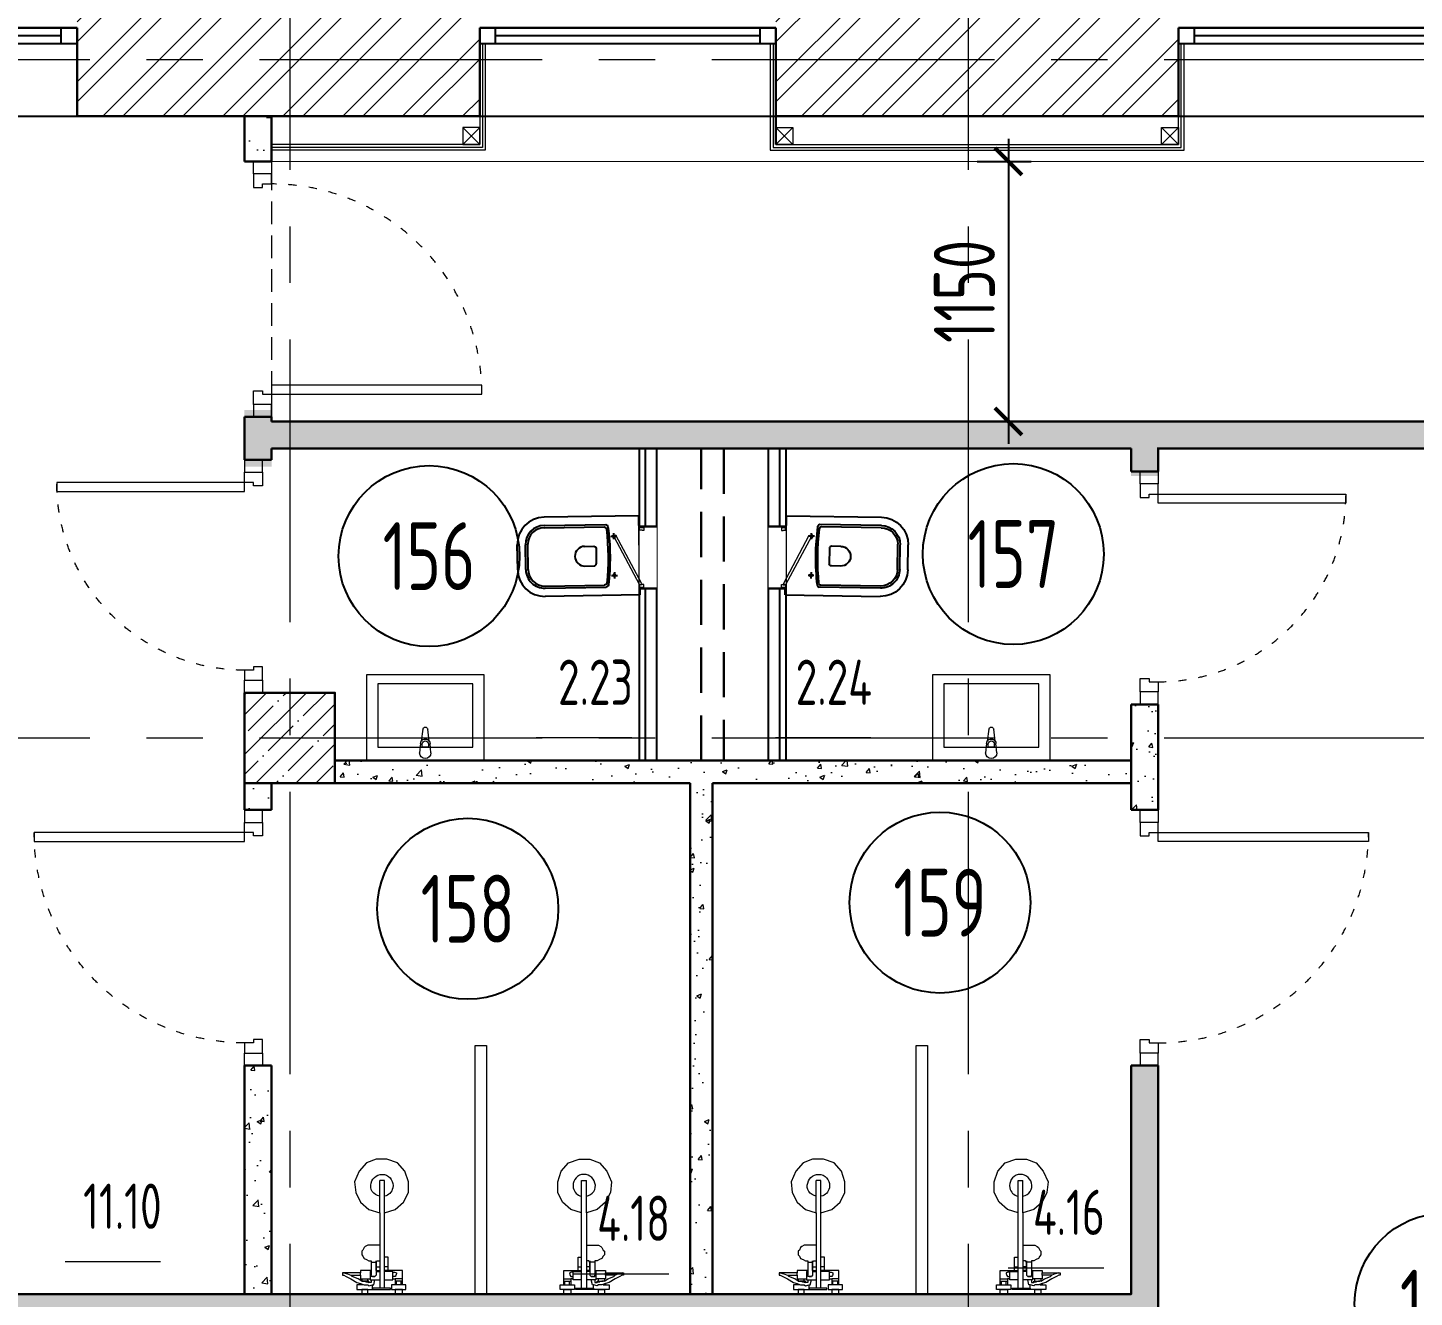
# Model space of a CAD drawing. Header units: millimetres. Extents: x -265044 to 366616, y 0 to 292181.
# Drawn here: x -195392 to -189261, y 122127 to 127742 of the extents above; entities that cross this region are included whole.
import ezdxf
from ezdxf import colors
from ezdxf.entities.mleader import LeaderData, LeaderLine
from ezdxf.enums import TextEntityAlignment as Align
from ezdxf.math import Vec2, Vec3

# ---------------------------------------------------------------- set-up
doc = ezdxf.new("R2010")
doc.units = ezdxf.units.MM
doc.header["$MEASUREMENT"] = 0
doc.set_wipeout_variables(frame=1)
doc.header["$PDMODE"] = 3
doc.header["$PDSIZE"] = -4
for name, pattern in [('ACAD_ISO03W100', [30, 12, -18]), ('ADSK_Штриховая_ш2 п1', [3, 2, -1]), ('CENTER', [2, 1.25, -0.25, 0.25, -0.25])]:
    doc.linetypes.add(name, pattern=pattern)
doc.layers.get('0').update_dxf_attribs({"color": 250, "lineweight": 9})
doc.layers.get('Defpoints').update_dxf_attribs({"color": 6})
for name, color, linetype, lineweight in [('_0', 250, 'Continuous', 9), ('АР_Двери', 5, 'Continuous', 18), ('АР_Колонны', 5, 'Continuous', 30), ('АР_Колонны Штрих', 250, 'Continuous', 5), ('АР_Маркер экспликации', 239, 'Continuous', 13), ('АР_Номер помещения', 1, 'Continuous', 25), ('АР_Оси', 193, 'Continuous', 9), ('АР_Отметки', 250, 'Continuous', 15), ('АР_Перегородки газоблок', 165, 'Continuous', 30), ('АР_Перегородки газоблок_Штрих', 165, 'Continuous', 5), ('АР_Перегородки сантехнические', 216, 'Continuous', 9), ('АР_Подоконники', 163, 'Continuous', 9), ('АР_Помещения_площадь', 19, 'Continuous', 9), ('АР_Сущ Несущая стена', 202, 'Continuous', 30), ('АР_тонкая линия', 250, 'Continuous', 0), ('АР_Штриховка кирпич', 250, 'Continuous', 9)]:
    doc.layers.add(name, color=color, linetype=linetype, lineweight=lineweight)
doc.layers.add('АР_новое окно', color=160, linetype='Continuous')
doc.layers.add('ТХ_сантехника', color=253, linetype='Continuous')
doc.styles.add('ISOCPEUR', font='isocpeur.ttf', dxfattribs={"width": 0.7})
doc.styles.get("Standard").update_dxf_attribs({"font": 'isocpeur.ttf'})
doc.dimstyles.new('R_100', dxfattribs={"dimtxt": 270, "dimasz": 120, "dimexe": 100, "dimexo": 0, "dimgap": 60, "dimtad": 1, "dimdec": 0, "dimrnd": 5, "dimzin": 0, "dimdsep": 46, "dimtxsty": 'ISOCPEUR', "dimblk": 'ARCHTICK', "dimcen": 0, "dimdle": 100, "dimclrd": 256, "dimclre": 256, "dimclrt": 256, "dimadec": 0, "dimazin": 0, "dimtfac": 2, "dimtdec": 0, "dimtofl": 0, "dimtmove": 1, "dimatfit": 3, "dimfxl": 1, "dimtvp": 3, "dimtolj": 1, "dimtzin": 0, "dimarcsym": 0})
pattern_1 = [(50, (0, 0), (215.17805, -18.82564), [22.5, -247.5]), (355, (0, 0), (-41.6254, 225.65764), [18, -198]), (100.45144, (17.93, -1.57), (173.55265, 206.832), [19.12206, -210.34263]), (46.1842, (0, 60), (320.1724, -49.65578), [33.75, -371.25]), (96.63564, (26.68, 55.86), (280.3986, 292.2356), [28.6831, -315.51413]), (351.18416, (0, 60), (280.3986, 292.2356), [27, -297]), (21, (30, 45), (179.07212, -120.78567), [22.5, -247.5]), (326, (30, 45), (72.9946, 217.54501), [18, -198]), (71.45144, (44.92, 34.93), (252.06671, 96.75935), [19.12206, -210.34263]), (37.5, (0, 0), (3.647957, 99.868156), [0, -195.6, 0, -201, 0, -198.75]), (7.5, (0, 0), (78.92086, 118.323514), [0, -114.6, 0, -191.1, 0, -75.75]), (327.5, (-66.9, 0), (160.14673, -6.766462), [0, -75, 0, -234, 0, -310.5]), (317.5, (-96.9, 0), (174.95585, 30.031495), [0, -97.5, 0, -155.4, 0, -220.5])]

# ---------------------------------------------------------------- blocks, each defined once
blk = doc.blocks.new('*U1050')
at = {"color": 8}
for points in [[(-55, -80), (-55, 0), (-115, 0), (-115, -40), (-100, -40), (-100, -80), (-55, -80)], [(0, 0), (0, -80), (-55, -80), (-55, 0), (0, 0)], [(-1130, 0), (-1130, -80), (-1075, -80), (-1075, 0), (-1130, 0)], [(-1075, -80), (-1075, 0), (-1015, 0), (-1015, -40), (-1030, -40), (-1030, -80), (-1075, -80)]]:
    blk.add_lwpolyline(points, dxfattribs=at)
blk.add_lwpolyline([(-100, -80), (-100, -1010), (-140, -1010), (-140, -80)], close=True, dxfattribs=at)
at = {"color": 8, "linetype": 'ACAD_ISO03W100', "ltscale": 3}
blk.add_arc((-100, -80), 930, 180, 270, dxfattribs=at)
blk = doc.blocks.new('*U1056')
at = {"color": 8}
for points in [[(-55, -80), (-55, 0), (-115, 0), (-115, -40), (-100, -40), (-100, -80), (-55, -80)], [(0, 0), (0, -80), (-55, -80), (-55, 0), (0, 0)], [(-1030, 0), (-1030, -80), (-975, -80), (-975, 0), (-1030, 0)], [(-975, -80), (-975, 0), (-915, 0), (-915, -40), (-930, -40), (-930, -80), (-975, -80)]]:
    blk.add_lwpolyline(points, dxfattribs=at)
blk.add_lwpolyline([(-100, -80), (-100, -910), (-140, -910), (-140, -80)], close=True, dxfattribs=at)
at = {"color": 8, "linetype": 'ACAD_ISO03W100', "ltscale": 3}
blk.add_arc((-100, -80), 830, 180, 270, dxfattribs=at)
blk = doc.blocks.new('*U1052')
at = {"color": 8}
for points in [[(0, 0), (0, -80), (55, -80), (55, 0), (0, 0)], [(55, -80), (55, 0), (115, 0), (115, -40), (100, -40), (100, -80), (55, -80)], [(1075, -80), (1075, 0), (1015, 0), (1015, -40), (1030, -40), (1030, -80), (1075, -80)], [(1130, 0), (1130, -80), (1075, -80), (1075, 0), (1130, 0)]]:
    blk.add_lwpolyline(points, dxfattribs=at)
blk.add_lwpolyline([(100, -80), (100, -1010), (140, -1010), (140, -80)], close=True, dxfattribs=at)
at = {"color": 8, "linetype": 'ACAD_ISO03W100', "ltscale": 3}
blk.add_arc((100, -80), 930, 270, 0, dxfattribs=at)
blk = doc.blocks.new('*U159')
at = {"layer": 'АР_новое окно', "color": 8, "lineweight": 20}
for p, q in [((0, 1310), (-70, 1310)), ((0, 0), (-70, 0))]:
    blk.add_line(p, q, dxfattribs=at)
at = {"layer": 'АР_новое окно', "color": 8}
for p, q in [((-70, 1310), (-70, 0)), ((-70, 0), (-70, 1310)), ((0, 1310), (0, 0)), ((0, 1240), (-70, 1240)), ((-35, 1240), (-35, 70)), ((0, 70), (-70, 70))]:
    blk.add_line(p, q, dxfattribs=at)
blk = doc.blocks.new('*U44')
at = {"layer": 'АР_Номер помещения', "color": 8}
blk.add_circle((-456.4, -1236.9), 400, dxfattribs=at)
at = {"layer": 'АР_Помещения_площадь', "color": 8}
blk.add_line((636.2, -4593.6), (213.9, -4593.6), dxfattribs=at)
at = {"color": 8, "style": 'ISOCPEUR', "width": 0.7, "flags": 1}
blk.add_attdef('КАТЕГОРИЯ', (-499.2, -2092.2), '', height=250, dxfattribs=at)
at = {"layer": 'АР_Номер помещения', "color": 8, "style": 'ISOCPEUR', "width": 0.7}
blk.add_attdef('НОМЕР_ПОМЕЩЕНИЯ', text='', height=300, dxfattribs=at).set_placement((-456.4, -1236.9), align=Align.MIDDLE_CENTER)
at = {"layer": 'АР_Помещения_площадь', "color": 8, "lineweight": 30, "width": 0.7, "flags": 104}
blk.add_attdef('ИМЯ_ПОМЕЩЕНИЯ', text='', height=100, dxfattribs=at).set_placement((157.6, 1217.1), align=Align.MIDDLE_CENTER)
at = {"layer": 'АР_Помещения_площадь', "color": 8, "style": 'ISOCPEUR', "width": 0.7}
blk.add_attdef('ПЛОЩАДЬ_ПОМЕЩЕНИЯ', text='', height=200, dxfattribs=at).set_placement((641.1, -4347.1), align=Align.MIDDLE_RIGHT)
blk = doc.blocks.new('*U45')
at = {"layer": 'АР_Номер помещения', "color": 8}
blk.add_circle((-201.3, 457.8), 400, dxfattribs=at)
at = {"layer": 'АР_Помещения_площадь', "color": 8}
blk.add_line((483.2, -2555.5), (60.9, -2555.5), dxfattribs=at)
at = {"color": 8, "style": 'ISOCPEUR', "width": 0.7, "flags": 1}
blk.add_attdef('КАТЕГОРИЯ', (-499.2, -2092.2), '', height=250, dxfattribs=at)
at = {"layer": 'АР_Номер помещения', "color": 8, "style": 'ISOCPEUR', "width": 0.7}
blk.add_attdef('НОМЕР_ПОМЕЩЕНИЯ', text='', height=300, dxfattribs=at).set_placement((-201.3, 457.8), align=Align.MIDDLE_CENTER)
at = {"layer": 'АР_Помещения_площадь', "color": 8, "lineweight": 30, "width": 0.7, "flags": 104}
blk.add_attdef('ИМЯ_ПОМЕЩЕНИЯ', text='', height=100, dxfattribs=at).set_placement((157.6, 1217.1), align=Align.MIDDLE_CENTER)
at = {"layer": 'АР_Помещения_площадь', "color": 8, "style": 'ISOCPEUR', "width": 0.7}
blk.add_attdef('ПЛОЩАДЬ_ПОМЕЩЕНИЯ', text='', height=200, dxfattribs=at).set_placement((488.1, -2309), align=Align.MIDDLE_RIGHT)
blk = doc.blocks.new('*U48')
at = {"layer": 'АР_Номер помещения', "color": 8}
blk.add_circle((-365, -1371.3), 400, dxfattribs=at)
at = {"layer": 'АР_Помещения_площадь', "color": 8}
blk.add_line((358.9, -2987.4), (-63.4, -2987.4), dxfattribs=at)
at = {"color": 8, "style": 'ISOCPEUR', "width": 0.7, "flags": 1}
blk.add_attdef('КАТЕГОРИЯ', (-499.2, -2092.2), '', height=250, dxfattribs=at)
at = {"layer": 'АР_Номер помещения', "color": 8, "style": 'ISOCPEUR', "width": 0.7}
blk.add_attdef('НОМЕР_ПОМЕЩЕНИЯ', text='', height=300, dxfattribs=at).set_placement((-365, -1371.3), align=Align.MIDDLE_CENTER)
at = {"layer": 'АР_Помещения_площадь', "color": 8, "lineweight": 30, "width": 0.7, "flags": 104}
blk.add_attdef('ИМЯ_ПОМЕЩЕНИЯ', text='', height=100, dxfattribs=at).set_placement((157.6, 1217.1), align=Align.MIDDLE_CENTER)
at = {"layer": 'АР_Помещения_площадь', "color": 8, "style": 'ISOCPEUR', "width": 0.7}
blk.add_attdef('ПЛОЩАДЬ_ПОМЕЩЕНИЯ', text='', height=200, dxfattribs=at).set_placement((363.8, -2740.9), align=Align.MIDDLE_RIGHT)
blk = doc.blocks.new('*U103')
at = {"layer": 'АР_Номер помещения', "color": 8}
blk.add_circle((-513.5, -1398.4), 400, dxfattribs=at)
at = {"layer": 'АР_Помещения_площадь', "color": 8}
blk.add_line((375.9, -3013.9), (-46.5, -3013.9), dxfattribs=at)
at = {"color": 8, "style": 'ISOCPEUR', "width": 0.7, "flags": 1}
blk.add_attdef('КАТЕГОРИЯ', (-499.2, -2092.2), '', height=250, dxfattribs=at)
at = {"layer": 'АР_Номер помещения', "color": 8, "style": 'ISOCPEUR', "width": 0.7}
blk.add_attdef('НОМЕР_ПОМЕЩЕНИЯ', text='', height=300, dxfattribs=at).set_placement((-513.5, -1398.4), align=Align.MIDDLE_CENTER)
at = {"layer": 'АР_Помещения_площадь', "color": 8, "lineweight": 30, "width": 0.7, "flags": 104}
blk.add_attdef('ИМЯ_ПОМЕЩЕНИЯ', text='', height=100, dxfattribs=at).set_placement((157.6, 1217.1), align=Align.MIDDLE_CENTER)
at = {"layer": 'АР_Помещения_площадь', "color": 8, "style": 'ISOCPEUR', "width": 0.7}
blk.add_attdef('ПЛОЩАДЬ_ПОМЕЩЕНИЯ', text='', height=200, dxfattribs=at).set_placement((380.8, -2767.4), align=Align.MIDDLE_RIGHT)
blk = doc.blocks.new('*U49')
at = {"layer": 'АР_Номер помещения', "color": 8}
blk.add_circle((-6845.3, -2943.8), 400, dxfattribs=at)
at = {"layer": 'АР_Помещения_площадь', "color": 8}
blk.add_line((-5948.9, -3748.1), (-6371.3, -3748.1), dxfattribs=at)
at = {"color": 8, "style": 'ISOCPEUR', "width": 0.7, "flags": 1}
blk.add_attdef('КАТЕГОРИЯ', (-499.2, -2092.2), '', height=250, dxfattribs=at)
at = {"layer": 'АР_Номер помещения', "color": 8, "style": 'ISOCPEUR', "width": 0.7}
blk.add_attdef('НОМЕР_ПОМЕЩЕНИЯ', text='', height=300, dxfattribs=at).set_placement((-6845.3, -2943.8), align=Align.MIDDLE_CENTER)
at = {"layer": 'АР_Помещения_площадь', "color": 8, "lineweight": 30, "width": 0.7, "flags": 104}
blk.add_attdef('ИМЯ_ПОМЕЩЕНИЯ', text='', height=100, dxfattribs=at).set_placement((157.6, 1217.1), align=Align.MIDDLE_CENTER)
at = {"layer": 'АР_Помещения_площадь', "color": 8, "style": 'ISOCPEUR', "width": 0.7}
blk.add_attdef('ПЛОЩАДЬ_ПОМЕЩЕНИЯ', text='', height=200, dxfattribs=at).set_placement((-5944, -3501.6), align=Align.MIDDLE_RIGHT)
blk = doc.blocks.new('*U50')
at = {"layer": 'АР_Номер помещения', "color": 8}
blk.add_circle((-6458.5, -2731.2), 400, dxfattribs=at)
at = {"layer": 'АР_Помещения_площадь', "color": 8}
blk.add_line((-7088.2, -3544.6), (-7510.5, -3544.6), dxfattribs=at)
at = {"color": 8, "style": 'ISOCPEUR', "width": 0.7, "flags": 1}
blk.add_attdef('КАТЕГОРИЯ', (-499.2, -2092.2), '', height=250, dxfattribs=at)
at = {"layer": 'АР_Номер помещения', "color": 8, "style": 'ISOCPEUR', "width": 0.7}
blk.add_attdef('НОМЕР_ПОМЕЩЕНИЯ', text='', height=300, dxfattribs=at).set_placement((-6458.5, -2731.2), align=Align.MIDDLE_CENTER)
at = {"layer": 'АР_Помещения_площадь', "color": 8, "lineweight": 30, "width": 0.7, "flags": 104}
blk.add_attdef('ИМЯ_ПОМЕЩЕНИЯ', text='', height=100, dxfattribs=at).set_placement((157.6, 1217.1), align=Align.MIDDLE_CENTER)
at = {"layer": 'АР_Помещения_площадь', "color": 8, "style": 'ISOCPEUR', "width": 0.7}
blk.add_attdef('ПЛОЩАДЬ_ПОМЕЩЕНИЯ', text='', height=200, dxfattribs=at).set_placement((-7083.3, -3298.1), align=Align.MIDDLE_RIGHT)
blk = doc.blocks.new('Из_буфера15266')
at = {"color": 8, "lineweight": 0, "ltscale": 100, "transparency": 33554687}
for points in [[(-13.2, -338.7), (-60.9, -354.5), (-97.9, -386.3), (-119.1, -428.6), (-119.1, -476.2), (-103.2, -523.9), (-71.4, -560.9), (-23.8, -576.8), (23.8, -576.8), (66.1, -560.9), (97.9, -523.9), (119.1, -476.2), (113.8, -428.6), (92.6, -386.3), (55.6, -354.5), (7.9, -338.7), (7.9, -195.8), (23.8, -195.8), (34.4, -195.8), (50.3, -195.8), (60.9, -195.8), (71.4, -190.5), (76.7, -185.2), (82, -174.6), (87.3, -169.3), (87.3, -158.7), (87.3, -153.5), (82, -148.2), (82, -148.2), (76.7, -137.6), (76.7, -137.6), (66.1, -132.3), (55.6, -127), (50.3, -127), (45, -127), (45, -105.8), (45, -84.7), (92.6, -84.7), (92.6, -74.1), (166.7, -74.1), (172, -74.1), (172, -68.8), (172, -63.5), (166.7, -63.5), (156.1, -58.2), (134.9, -47.6), (108.5, -31.7), (92.6, -26.5), (92.6, -21.2), (108.5, -21.2), (108.5, 0), (39.7, 0), (39.7, -21.2), (39.7, -21.2), (39.7, -21.2), (34.4, -21.2), (34.4, -21.2), (29.1, -42.3), (7.9, -42.3), (7.9, -5.3), (39.7, -5.3), (39.7, 0), (-39.7, 0), (-39.7, -5.3), (-13.2, -5.3), (-13.2, -42.3), (-50.3, -42.3), (-50.3, -47.6), (-60.9, -47.6), (-60.9, -37), (-60.9, -37), (-60.9, -21.2), (-45, -21.2), (-45, 0), (-108.5, 0), (-108.5, -21.2), (-92.6, -21.2), (-92.6, -37), (-92.6, -37), (-92.6, -47.6), (-92.6, -47.6), (-92.6, -84.7), (-29.1, -84.7)], [(-92.6, -21.2), (-60.9, -21.2)], [(-92.6, -37), (-60.9, -37)], [(-92.6, -47.6), (-60.9, -47.6)], [(-87.3, -21.2), (-87.3, -37)], [(-66.1, -21.2), (-66.1, -37)], [(-50.3, -47.6), (-50.3, -79.4)], [(-13.2, -5.3), (7.9, -5.3)], [(-13.2, -42.3), (-13.2, -142.9)], [(7.9, -195.8), (7.9, -42.3)], [(23.8, -63.5), (23.8, -63.5), (23.8, -63.5), (29.1, -58.2), (29.1, -58.2), (29.1, -58.2), (29.1, -58.2), (34.4, -58.2), (39.7, -58.2), (39.7, -58.2), (39.7, -58.2), (39.7, -58.2), (45, -58.2), (45, -63.5), (45, -63.5)], [(45, -42.3), (29.1, -42.3)], [(34.4, -58.2), (29.1, -58.2)], [(34.4, -58.2), (34.4, -58.2)], [(39.7, -58.2), (34.4, -58.2)], [(55.6, -15.9), (39.7, -21.2)], [(39.7, -58.2), (39.7, -58.2)], [(50.3, -47.6), (50.3, -47.6)], [(50.3, -52.9), (50.3, -47.6)], [(50.3, -79.4), (50.3, -47.6)], [(50.3, -58.2), (50.3, -52.9)], [(55.6, -15.9), (55.6, -15.9)], [(60.9, -21.2), (55.6, -15.9)], [(55.6, -31.7), (55.6, -31.7)], [(76.7, -37), (55.6, -31.7)], [(92.6, -26.5), (76.7, -21.2), (60.9, -21.2)], [(60.9, -37), (66.1, -37), (82, -37), (82, -37)], [(87.3, -47.6), (60.9, -47.6)], [(66.1, -31.7), (66.1, -37)], [(87.3, -37), (76.7, -37)], [(82, -21.2), (92.6, -21.2)], [(-50.3, -79.4), (-13.2, -79.4)], [(-29.1, -84.7), (-29.1, -142.9), (-23.8, -142.9), (-23.8, -142.9), (-23.8, -142.9), (-18.5, -142.9), (-13.2, -142.9), (-13.2, -142.9), (-13.2, -338.7)], [(-29.1, -84.7), (-13.2, -84.7)], [(-29.1, -100.5), (-13.2, -100.5)], [(23.8, -79.4), (7.9, -79.4)], [(23.8, -84.7), (7.9, -84.7)], [(23.8, -100.5), (7.9, -100.5)], [(23.8, -121.7), (18.5, -127)], [(23.8, -105.8), (23.8, -63.5)], [(23.8, -84.7), (23.8, -127)], [(23.8, -127), (23.8, -105.8)], [(45, -121.7), (34.4, -121.7), (23.8, -121.7)], [(45, -63.5), (45, -63.5)], [(45, -84.7), (45, -63.5)], [(50.3, -79.4), (45, -79.4)], [(45, -127), (45, -121.7)], [(92.6, -63.5), (92.6, -74.1)], [(166.7, -74.1), (150.8, -68.8), (134.9, -63.5)], [(166.7, -74.1), (166.7, -74.1)], [(13.2, -127), (7.9, -127)], [(18.5, -127), (13.2, -127)], [(-13.2, -338.7), (-13.2, -481.5)], [(7.9, -338.7), (7.9, -481.5)], [(-13.2, -481.5), (7.9, -481.5)]]:
    blk.add_lwpolyline(points, dxfattribs=at)
for points in [[(-92.6, 0), (-60.9, 0), (-60.9, 21.2), (-92.6, 21.2)], [(60.9, 0), (87.3, 0), (87.3, 21.2), (60.9, 21.2)], [(39.7, -21.2), (39.7, -21.2)], [(50.3, -42.3), (45, -42.3), (45, -31.7), (55.6, -31.7), (55.6, -31.7), (55.6, -37), (60.8, -37), (60.8, -47.6), (50.3, -47.6)], [(87.3, -47.6), (87.3, -37), (103.2, -47.6), (129.6, -58.2), (134.9, -63.5), (92.6, -63.5), (92.6, -47.6)]]:
    blk.add_lwpolyline(points, close=True, dxfattribs=at)
for points, knots in [([(-50.3, -74.1), (-55.6, -79.4), (-60.9, -74.1), (-66.1, -74.1), (-66.1, -68.8), (-66.1, -63.5), (-60.9, -58.2), (-55.6, -58.2), (-55.6, -58.2), (-50.3, -58.2)], [0, 0, 0, 0, 1, 1, 1, 2, 2, 2, 3, 3, 3, 3]), ([(7.9, -412.7), (34.4, -418), (55.6, -444.5), (45, -471), (39.7, -497.4), (13.2, -513.3), (-13.2, -508), (-39.7, -502.7), (-55.6, -476.2), (-50.3, -449.8), (-45, -428.6), (-34.4, -418), (-13.2, -412.7)], [0, 0, 0, 0, 1, 1, 1, 2, 2, 2, 3, 3, 3, 4, 4, 4, 4])]:
    blk.add_open_spline(points, degree=3, knots=knots, dxfattribs=at)
blk = doc.blocks.new('унитаз поликлиники')
at = {"color": 8}
for p, q in [((0, 175), (0, -175)), ((0, 175), (420, 175)), ((420, 138.7), (149.6, 138.7)), ((420, 129), (156.8, 128.7)), ((125.6, 86.7), (99.5, 86.7)), ((112.4, 73.1), (112.4, 100.2)), ((191.9, -33.7), (191.9, 33.7)), ((242.4, 43.7), (201.9, 43.7)), ((494, 57.1), (494, -57.1)), ((504, 55), (504, -55)), ((540, 55), (540, -55)), ((242.4, -43.7), (201.9, -43.7)), ((125.5, -86.5), (99.4, -86.5)), ((112.3, -73), (112.3, -100.1)), ((0, -175), (420, -175)), ((420, -139), (147.9, -138.7)), ((420, -129), (155.2, -128.7))]:
    blk.add_line(p, q, dxfattribs=at)
for centre, radius, start, end in [((420, 55), 120, 0, 90), ((420.5, 55.2), 83.5, 359.86187, 90.33349), ((420, 55), 74, 0, 90), ((242.4, 0), 43.7, 270, 90), ((420, -55), 120, 270, 0), ((420, -55), 84, 270, 0), ((420, -55), 74, 270, 358.40182)]:
    blk.add_arc(centre, radius, start, end, dxfattribs=at)
at = {"color": 8, "extrusion": (0, 0, -1)}
for centre, major_axis, ratio, start_param, end_param in [((1158.1, 0), (-731, -726.4), 0.993775, 0.659849, 0.910919), ((149.5, 127.3), (-5.6, -10.5), 0.821373, 1.269211, 2.570669), ((154.4, 119.8), (-5.61, -7.72), 0.798093, 1.232924, 2.686723), ((112.4, 86.8), (3.55, 3.55), 1, 5.504025, 11.78721), ((984.1, 0), (-23.4, -941.4), 0.89728, 1.422258, 1.677847), ((201.9, -33.5), (4.12, -9.49), 0.964797, 0.42926, 1.943413), ((155.2, -117.5), (5.3, -10.4), 0.842984, 0.549902, 1.8819), ((147.9, -127.5), (5.4, -10.4), 0.836443, 0.56114, 1.877577)]:
    blk.add_ellipse(centre, major_axis=major_axis, ratio=ratio, start_param=start_param, end_param=end_param, dxfattribs=at)
at = {"color": 8}
for centre, major_axis, ratio, start_param, end_param in [((201.9, 33.5), (4.12, 9.49), 0.964797, 0.42926, 1.943413), ((112.3, -86.6), (3.54, -3.55), 1, 5.504025, 11.78721)]:
    blk.add_ellipse(centre, major_axis=major_axis, ratio=ratio, start_param=start_param, end_param=end_param, dxfattribs=at)
blk = doc.blocks.new('Из_буфера27431')
at = {"color": 8, "linetype": 'Continuous', "lineweight": 5}
for p, q in [((-138.5, 11.1), (-85.6, 17.7)), ((-138.5, 11.1), (-85.6, 17.7)), ((-76.1, 21), (-34.1, 25)), ((-76.1, 21), (-34.1, 25)), ((-59, 13.6), (-73.9, 13.6)), ((-59, 13.6), (-73.9, 13.6)), ((-59, -13.6), (-59, 13.6)), ((-59, -13.6), (-59, 13.6)), ((-85.6, -17.7), (-138.5, -11.1)), ((-85.6, -17.7), (-138.5, -11.1)), ((-34.1, -25), (-76.1, -21)), ((-34.1, -25), (-76.1, -21)), ((-73.9, -13.6), (-59, -13.6)), ((-73.9, -13.6), (-59, -13.6))]:
    blk.add_line(p, q, dxfattribs=at)
for points in [[(0, -260), (-380, -260), (-380, 260), (0, 260)], [(-59, -210), (-339.1, -210), (-339.1, 210), (-59, 210)], [(-59, -210), (-339.1, -210), (-339.1, 210), (-59, 210)]]:
    blk.add_lwpolyline(points, close=True, dxfattribs=at)
for centre, radius, start, end in [((-137.1, 0), 11.2, 97.13892, 262.86108), ((-137.1, 0), 11.2, 97.13892, 262.86108), ((-74.2, 0), 21.1, 122.77103, 237.22897), ((-74.2, 0), 21.1, 122.77103, 237.22897), ((-73.9, 0), 13.6, 90, 270), ((-73.9, 0), 13.6, 90, 270), ((-74.2, 0), 21.1, 95.16961, 122.77103), ((-74.2, 0), 21.1, 95.16961, 122.77103), ((-34.1, 0), 25, 270, 90), ((-34.1, 0), 25, 270, 90), ((-74.2, 0), 21.1, 237.22897, 264.83039), ((-74.2, 0), 21.1, 237.22897, 264.83039)]:
    blk.add_arc(centre, radius, start, end, dxfattribs=at)
blk = doc.blocks.new('_ArchTick')
at = {"color": 8, "linetype": 'ByBlock', "const_width": 0.15}
blk.add_lwpolyline([(-0.5, -0.5), (0.5, 0.5)], dxfattribs=at)
blk = doc.blocks.new('*D913')
at = {"layer": 'Defpoints', "color": 8, "lineweight": -2, "ltscale": 100, "transparency": 16777216}
for p, q in [((-191055.8, 127250.7), (-191055.8, 125900.9)), ((-191193.9, 127150.7), (-190955.8, 127150.7)), ((-191193.9, 126000.9), (-190955.8, 126000.9))]:
    blk.add_line(p, q, dxfattribs=at)
at = {"layer": 'Defpoints', "color": 0, "lineweight": 13, "ltscale": 100, "transparency": 16777216}
for p in [(-191193.9, 127150.7), (-191193.9, 126000.9), (-191055.8, 126000.9)]:
    blk.add_point(p, dxfattribs=at)
at = {"layer": 'Defpoints', "color": 8, "lineweight": -2, "ltscale": 100, "transparency": 16777216, "xscale": 120, "yscale": 120, "zscale": 120}
for p, rotation in [((-191055.8, 127150.7), 90), ((-191055.8, 126000.9), 270)]:
    blk.add_blockref('_ArchTick', p, dxfattribs=dict(at, rotation=rotation))
at = {"layer": 'Defpoints', "color": 8, "ltscale": 100, "transparency": 16777216, "insert": (-191250.8, 126575.8), "char_height": 270, "attachment_point": 5, "rotation": 90, "style": 'ISOCPEUR'}
blk.add_mtext('\\A1;1150', dxfattribs=at)
blk = doc.blocks.new('A$Ce02d65bd')
at = {"color": 8, "ltscale": 100}
for points in [[(0, 0), (0, 75), (75, 75), (75, 0), (0, 0)], [(0, 0), (75, 75)], [(0, 75), (75, 0)]]:
    blk.add_lwpolyline(points, dxfattribs=at)
blk = doc.blocks.new('_DotSmall')
at = {"color": 8, "linetype": 'ByBlock', "const_width": 0.5}
blk.add_lwpolyline([(-0.0625, 0, 1), (0.0625, 0, 1)], format="xyb", close=True, dxfattribs=at)
blk = doc.blocks.new('*U1544')
at = {"color": 8}
blk.add_wipeout([(-565, 60), (445, 60), (445, -218), (-565, -218)], dxfattribs=at)
for p, q in [((-530, 60), (-565, 60)), ((-550, 60), (-550, -10)), ((-550, -10), (-550, 60)), ((-510, 60), (-530, 60)), ((-510, 20), (-510, 60)), ((-500, 20), (-510, 20)), ((-500, -10), (-500, 20)), ((380, -10), (380, 20)), ((380, 20), (390, 20)), ((390, 20), (390, 60)), ((390, 60), (410, 60)), ((410, 60), (445, 60)), ((430, 60), (430, -10)), ((430, -10), (430, 60)), ((-565, -10), (-530, -10)), ((-530, -10), (-500, -10)), ((410, -10), (380, -10)), ((445, -10), (410, -10))]:
    blk.add_line(p, q, dxfattribs=at)
at = {"color": 8, "lineweight": 30}
for p, q in [((-565, 60), (-565, -218)), ((445, 60), (445, -218))]:
    blk.add_line(p, q, dxfattribs=at)
at = {"color": 8}
blk.add_lwpolyline([(389, 60), (370, 25), (-424, 448), (-406, 483)], close=True, dxfattribs=at)

msp = doc.modelspace()

# ---------------------------------------------------------------- hatches: boundary and pattern name
at = {"layer": 'АР_Колонны Штрих', "ltscale": 100}
h = msp.add_hatch(dxfattribs=at)
h.set_pattern_fill('ANSI35', color=8, scale=500)
h.set_pattern_definition([(45, (-1151486.01, 164672.16), (-88.388348, 88.388348), []), (45, (-1151397.63, 164672.16), (-88.388348, 88.388348), [156.25, -31.25, 0, -31.25])])
h.paths.add_polyline_path([(-194033.9, 124800.7), (-194433.9, 124800.7), (-194433.9, 124400.7), (-194033.9, 124400.7)])
at = {"layer": 'АР_Перегородки газоблок_Штрих', "ltscale": 100}
h = msp.add_hatch(dxfattribs=at)
h.set_pattern_fill('AR-CONC', color=8, scale=30)
h.set_pattern_definition(pattern_1)
h.paths.add_polyline_path([(-194313.9, 127350.7), (-194433.9, 127350.7), (-194433.9, 127150.8), (-194313.9, 127150.8)])
h = msp.add_hatch(dxfattribs=at)
h.set_pattern_fill('AR-CONC', color=8, scale=30)
h.set_pattern_definition(pattern_1)
h.paths.add_polyline_path([(-194313.9, 126050.8), (-194433.9, 126050.8), (-194433.9, 125800.7), (-194313.9, 125800.7), (-194313.9, 125880.9), (-190513.9, 125880.9), (-190513.9, 125759.2), (-190393.9, 125759.2), (-190393.9, 125880.9), (-188033.9, 125880.9), (-188033.9, 124400.9), (-187913.9, 124400.5), (-187913.9, 126000.9), (-194313.9, 126000.9)])
h = msp.add_hatch(dxfattribs=at)
h.set_pattern_fill('AR-CONC', color=8, scale=30)
h.set_pattern_definition(pattern_1)
h.paths.add_polyline_path([(-190393.9, 124759.2), (-190513.9, 124759.2), (-190513.9, 124282.4), (-190393.9, 124282.4)])
h = msp.add_hatch(dxfattribs=at)
h.set_pattern_fill('AR-CONC', color=8, scale=30)
h.set_pattern_definition(pattern_1)
h.paths.add_polyline_path([(-192463.9, 124400.7), (-192463.9, 122140.3), (-192363.9, 122140.3), (-192363.9, 124400.7), (-190513.9, 124400.7), (-190513.9, 124500.7), (-192136.1, 124500.7), (-192136.1, 124504.8), (-192236.1, 124504.8), (-192236.1, 124500.7), (-192536.8, 124500.7), (-192536.8, 124499.9), (-192636.8, 124499.9), (-192636.8, 124500.7), (-194033.9, 124500.7), (-194033.9, 124400.7)])
h = msp.add_hatch(dxfattribs=at)
h.set_pattern_fill('AR-CONC', color=8, scale=30)
h.set_pattern_definition(pattern_1)
h.paths.add_polyline_path([(-194313.9, 124400.7), (-194433.9, 124400.7), (-194433.9, 124282.4), (-194313.9, 124282.4)])
h = msp.add_hatch(dxfattribs=at)
h.set_pattern_fill('AR-CONC', color=8, scale=30)
h.set_pattern_definition(pattern_1)
h.paths.add_polyline_path([(-190393.9, 123152.4), (-190513.9, 123152.4), (-190513.9, 122140.3), (-197362.4, 122140.3), (-197362.4, 122020.3), (-190513.9, 122020.3), (-190513.9, 121448.5), (-197363.9, 121448.5), (-197363.9, 121328.5), (-190513.9, 121328.5), (-190513.9, 121322.6), (-190513.9, 121322.6), (-190513.9, 120884.3), (-190513.9, 118520.7), (-190613.2, 118520.7), (-190613.2, 118400.7), (-188433.9, 118400.7), (-188433.9, 118520.7), (-190393.9, 118520.7)])
edge = h.paths.add_edge_path()
edge.add_line((-197363.9, 121105.7), (-197363.9, 121143.3))
edge.add_arc((-197538.8, 121433.3), 338.7, 279.32816, 301.09248, ccw=False)
edge.add_line((-197483.9, 121099.1), (-197483.9, 118520.7))
edge.add_line((-197483.9, 118520.7), (-197633.9, 118520.7))
edge.add_line((-197633.9, 118520.7), (-197633.9, 118400.6))
edge.add_line((-197633.9, 118400.6), (-197265, 118400.6))
edge.add_line((-197265, 118400.6), (-197265, 118520.6))
edge.add_line((-197265, 118520.6), (-197363.9, 118520.7))
edge.add_line((-197363.9, 118520.7), (-197363.9, 121105.7))
h.paths.add_polyline_path([(-187913.9, 123270.7), (-187993.9, 123270.8), (-188033.9, 123270.8), (-188033.9, 121714.3), (-188033.9, 118400.7), (-187913.9, 118400.7), (-187913.9, 121948.5)])
h = msp.add_hatch(dxfattribs=at)
h.set_pattern_fill('AR-CONC', color=8, scale=30)
h.set_pattern_definition(pattern_1)
h.paths.add_polyline_path([(-194313.9, 123152.4), (-194353.9, 123152.4), (-194353.9, 123152.4), (-194433.9, 123152.4), (-194433.9, 122140.3), (-194313.9, 122140.3)])
at = {"layer": 'АР_Штриховка кирпич', "ltscale": 100}
h = msp.add_hatch(dxfattribs=at)
h.set_pattern_fill('ANSI32', color=8, scale=500)
h.set_pattern_definition([(45, (-1193453.57, 164426.86), (-132.58252, 132.58252), []), (45, (-1193365.18, 164426.86), (-132.58252, 132.58252), [])])
h.paths.add_polyline_path([(-193393.9, 127860.7), (-195173.9, 127860.7), (-195173.9, 127350.7), (-193393.9, 127350.7)])
h = msp.add_hatch(dxfattribs=at)
h.set_pattern_fill('ANSI32', color=8, scale=500)
h.set_pattern_definition([(45, (-1190363.57, 164426.86), (-132.58252, 132.58252), []), (45, (-1190275.18, 164426.86), (-132.58252, 132.58252), [])])
h.paths.add_polyline_path([(-190303.9, 127860.7), (-192083.9, 127860.7), (-192083.9, 127350.7), (-190303.9, 127350.7)])

# ---------------------------------------------------------------- linework, layer by layer
at = {"color": 8}
for points in [[(-192083.9, 127741.8), (-192083.9, 127225), (-190303.9, 127225), (-190303.9, 127602.8)], [(-193393.9, 127671.8), (-193393.9, 127225), (-194313.9, 127225)], [(-193368.9, 127671.8), (-193368.9, 127200), (-194313.9, 127200)], [(-193381.4, 127671.8), (-193381.4, 127212.5), (-194313.9, 127212.5)], [(-192108.9, 127671.8), (-192108.9, 127200), (-190278.9, 127200), (-190278.9, 127671.8)], [(-192096.4, 127671.8), (-192096.4, 127212.5), (-190291.4, 127212.5), (-190291.4, 127671.8)]]:
    msp.add_lwpolyline(points, dxfattribs=at)
at = {"layer": 'АР_Колонны', "color": 8, "ltscale": 100}
msp.add_lwpolyline([(-194433.9, 124800.7), (-194033.9, 124800.7), (-194033.9, 124400.7), (-194433.9, 124400.7)], close=True, dxfattribs=at)
at = {"layer": 'АР_новое окно', "color": 8}
for p, q in [((-196483.9, 127350.7), (-195173.9, 127350.7)), ((-193393.9, 127350.7), (-192083.9, 127350.7)), ((-190303.9, 127350.7), (-188993.9, 127350.7))]:
    msp.add_line(p, q, dxfattribs=at)
at = {"layer": 'АР_Оси', "color": 8, "linetype": 'CENTER', "ltscale": 1000}
for p, q in [((-194233.9, 134363.2), (-194233.9, 78630.8)), ((-191233.9, 134363.2), (-191233.9, 74900)), ((-224367.6, 127600.7), (-141189.2, 127600.7)), ((-224367.6, 124600.7), (-141189.2, 124600.7)), ((-224367.6, 124600.7), (-141189.2, 124600.7))]:
    msp.add_line(p, q, dxfattribs=at)
at = {"layer": 'АР_Перегородки газоблок', "color": 8, "ltscale": 100}
msp.add_line((-188033.9, 125880.9), (-190398, 125880.9), dxfattribs=at)
for points in [[(-194433.9, 127350.7), (-194433.9, 127150.8)], [(-194313.9, 127350.7), (-194313.9, 127150.8)], [(-194313.9, 127150.8), (-194433.9, 127150.8)], [(-194433.9, 126020.8), (-194313.9, 126020.8)], [(-194433.9, 126020.8), (-194433.9, 125830.7)], [(-194313.9, 126020.8), (-194313.9, 126000.9)], [(-188033.9, 124400.7), (-187913.9, 124400.7), (-187913.9, 126001), (-194313.9, 126000.9)], [(-190513.9, 125880.9), (-194313.9, 125880.9)], [(-194313.9, 125880.9), (-194313.9, 125830.7)], [(-190513.9, 125779.2), (-190513.9, 125880.9)], [(-190393.9, 125880.9), (-190393.9, 125779.2)], [(-194313.9, 125830.7), (-194433.9, 125830.7)], [(-190393.9, 125779.2), (-190513.9, 125779.2)], [(-190513.9, 124282.4), (-190513.9, 124749.2)], [(-190513.9, 124749.2), (-190393.9, 124749.2)], [(-190393.9, 124749.2), (-190393.9, 124282.4)], [(-194033.9, 124500.7), (-192363.9, 124500.7)], [(-192363.9, 124500.7), (-190513.9, 124500.7)], [(-194433.9, 124400.7), (-194433.9, 124282.4)], [(-194313.9, 124400.7), (-194313.9, 124282.4)], [(-192463.9, 124400.7), (-194033.9, 124400.7)], [(-192463.9, 122140.3), (-192463.9, 124400.7)], [(-192363.9, 124400.7), (-192363.9, 122140.3)], [(-190513.9, 124400.7), (-192363.9, 124400.7)], [(-194313.9, 124282.4), (-194433.9, 124282.4)], [(-190393.9, 124282.4), (-190513.9, 124282.4)], [(-197363.9, 122140.3), (-190513.9, 122140.3), (-190513.9, 123152.4)], [(-194433.9, 123152.4), (-194433.9, 122140.3)], [(-194433.9, 123152.4), (-194313.9, 123152.4)], [(-194313.9, 123152.4), (-194313.9, 122140.3)], [(-190513.9, 123152.4), (-190393.9, 123152.4)], [(-190393.9, 123152.4), (-190393.9, 118520.7)], [(-196904.3, 122140.3), (-194433.9, 122140.3)], [(-194313.9, 122140.3), (-190513.9, 122140.4)]]:
    msp.add_lwpolyline(points, dxfattribs=at)
at = {"layer": 'АР_Перегородки газоблок', "color": 8, "lineweight": 25, "ltscale": 100}
for points in [[(-192686.8, 124500.7), (-192686.8, 125881)], [(-192661.8, 125881), (-192661.8, 124500.7)], [(-192611.8, 125881), (-192611.8, 124500.7)], [(-192116.1, 124500.7), (-192116.1, 125880.9)], [(-192066.1, 124500.7), (-192066.1, 125880.9)], [(-192039.9, 125880.9), (-192039.9, 124500.7)]]:
    msp.add_lwpolyline(points, dxfattribs=at)
at = {"layer": 'АР_Перегородки газоблок', "color": 8, "linetype": 'ADSK_Штриховая_ш2 п1', "lineweight": 30, "ltscale": 100}
msp.add_lwpolyline([(-192413.9, 125880.9), (-192313.9, 125880.9), (-192313.9, 124500.7), (-192413.9, 124500.7)], close=True, dxfattribs=at)
at = {"layer": 'АР_Перегородки сантехнические', "color": 8, "lineweight": 0}
for points in [[(-193413.9, 123241), (-193363.9, 123241), (-193363.9, 122140.3), (-193413.9, 122140.3)], [(-191463.9, 123241), (-191413.9, 123241), (-191413.9, 122140.3), (-191463.9, 122140.3)]]:
    msp.add_lwpolyline(points, close=True, dxfattribs=at)
at = {"layer": 'АР_Подоконники', "color": 8, "ltscale": 100}
msp.add_line((-194313.9, 127150.9), (-188852.1, 127150.7), dxfattribs=at)
at = {"layer": 'АР_Сущ Несущая стена', "color": 8, "ltscale": 100}
for p, q in [((-195173.9, 127741.8), (-195173.9, 127350.7)), ((-193393.9, 127741.8), (-193393.9, 127350.7)), ((-192083.9, 127741.8), (-192083.9, 127350.7)), ((-192083.9, 127734.7), (-192083.9, 127225)), ((-190303.9, 127741.8), (-190303.9, 127350.7)), ((-195173.9, 127350.7), (-193393.9, 127350.7)), ((-192083.9, 127350.7), (-190303.9, 127350.7))]:
    msp.add_line(p, q, dxfattribs=at)
at = {"layer": 'АР_тонкая линия', "color": 8, "linetype": 'ADSK_Штриховая_ш2 п1', "ltscale": 50}
msp.add_line((-194313.9, 127123.3), (-194313.9, 126000.9), dxfattribs=at)

# ---------------------------------------------------------------- block references
at = {"layer": '_0', "color": 8, "lineweight": -3, "ltscale": 500, "xscale": -1}
msp.add_blockref('A$Ce02d65bd', (-193393.9, 127225), dxfattribs=at)
at = {"layer": '_0', "color": 8, "lineweight": -3, "ltscale": 500}
for p in [(-192083.9, 127225), (-190378.9, 127225)]:
    msp.add_blockref('A$Ce02d65bd', p, dxfattribs=at)
at = {"layer": 'АР_Двери', "color": 8, "rotation": 90.00000000000001}
for name, p in [('*U1052', (-194393.9, 126020.8)), ('*U1056', (-190473.9, 125779.2)), ('*U1050', (-190473.9, 124282.4))]:
    msp.add_blockref(name, p, dxfattribs=at)
at = {"layer": 'АР_Двери', "color": 8, "xscale": -1, "rotation": 270}
for name, p in [('*U1056', (-194353.9, 125830.7)), ('*U1050', (-194353.9, 124282.4))]:
    msp.add_blockref(name, p, dxfattribs=at)
at = {"layer": 'АР_Маркер экспликации', "color": 8}
ref = msp.add_blockref('*U49', (-186772.5, 128348.8), dxfattribs=at)
ref.add_attrib('НОМЕР_ПОМЕЩЕНИЯ', '156', dxfattribs={"layer": 'АР_Номер помещения', "color": 8, "height": 300, "style": 'ISOCPEUR', "width": 0.7}).set_placement((-193617.8, 125405), align=Align.MIDDLE_CENTER)
ref.add_attrib('ПЛОЩАДЬ_ПОМЕЩЕНИЯ', '2.23', dxfattribs={"layer": 'АР_Помещения_площадь', "color": 8, "height": 200, "style": 'ISOCPEUR', "width": 0.7}).set_placement((-192716.6, 124847.2), align=Align.MIDDLE_RIGHT)
ref = msp.add_blockref('*U50', (-184575.9, 128145.3), dxfattribs=at)
ref.add_attrib('НОМЕР_ПОМЕЩЕНИЯ', '157', dxfattribs={"layer": 'АР_Номер помещения', "color": 8, "height": 300, "style": 'ISOCPEUR', "width": 0.7}).set_placement((-191034.4, 125414.2), align=Align.MIDDLE_CENTER)
ref.add_attrib('ПЛОЩАДЬ_ПОМЕЩЕНИЯ', '2.24', dxfattribs={"layer": 'АР_Помещения_площадь', "color": 8, "height": 200, "style": 'ISOCPEUR', "width": 0.7}).set_placement((-191659.2, 124847.2), align=Align.MIDDLE_RIGHT)
ref = msp.add_blockref('*U48', (-190993.5, 125243.8), dxfattribs=at)
ref.add_attrib('НОМЕР_ПОМЕЩЕНИЯ', '159', dxfattribs={"layer": 'АР_Номер помещения', "color": 8, "height": 300, "style": 'ISOCPEUR', "width": 0.7}).set_placement((-191358.5, 123872.5), align=Align.MIDDLE_CENTER)
ref.add_attrib('ПЛОЩАДЬ_ПОМЕЩЕНИЯ', '4.16', dxfattribs={"layer": 'АР_Помещения_площадь', "color": 8, "height": 200, "style": 'ISOCPEUR', "width": 0.7}).set_placement((-190629.7, 122503), align=Align.MIDDLE_RIGHT)
ref = msp.add_blockref('*U103', (-192933, 125243.8), dxfattribs=at)
ref.add_attrib('НОМЕР_ПОМЕЩЕНИЯ', '158', dxfattribs={"layer": 'АР_Номер помещения', "color": 8, "height": 300, "style": 'ISOCPEUR', "width": 0.7}).set_placement((-193446.5, 123845.4), align=Align.MIDDLE_CENTER)
ref.add_attrib('ПЛОЩАДЬ_ПОМЕЩЕНИЯ', '4.18', dxfattribs={"layer": 'АР_Помещения_площадь', "color": 8, "height": 200, "style": 'ISOCPEUR', "width": 0.7}).set_placement((-192552.2, 122476.4), align=Align.MIDDLE_RIGHT)
ref = msp.add_blockref('*U45', (-188923.7, 121641.2), dxfattribs=at)
ref.add_attrib('НОМЕР_ПОМЕЩЕНИЯ', '162', dxfattribs={"layer": 'АР_Номер помещения', "color": 8, "height": 300, "style": 'ISOCPEUR', "width": 0.7}).set_placement((-189125, 122099.1), align=Align.MIDDLE_CENTER)
ref.add_attrib('ПЛОЩАДЬ_ПОМЕЩЕНИЯ', '17.10', dxfattribs={"layer": 'АР_Помещения_площадь', "color": 8, "height": 200, "style": 'ISOCPEUR', "width": 0.7}).set_placement((-188435.5, 119332.2), align=Align.MIDDLE_RIGHT)
at = {"layer": 'АР_новое окно', "color": 8, "xscale": -1, "rotation": 90}
for p in [(-195173.9, 127671.8), (-192083.9, 127671.8), (-188993.9, 127671.8)]:
    msp.add_blockref('*U159', p, dxfattribs=at)
at = {"layer": 'АР_новое окно', "color": 8}
ref = msp.add_blockref('*U44', (-195440.9, 126877), dxfattribs=at)
ref.add_attrib('НОМЕР_ПОМЕЩЕНИЯ', '155', dxfattribs={"layer": 'АР_Номер помещения', "color": 8, "height": 300, "style": 'ISOCPEUR', "width": 0.7}).set_placement((-195897.3, 125640.1), align=Align.MIDDLE_CENTER)
ref.add_attrib('ПЛОЩАДЬ_ПОМЕЩЕНИЯ', '11.10', dxfattribs={"layer": 'АР_Помещения_площадь', "color": 8, "height": 200, "style": 'ISOCPEUR', "width": 0.7}).set_placement((-194799.8, 122529.9), align=Align.MIDDLE_RIGHT)
at = {"layer": 'ТХ_сантехника', "color": 8, "rotation": 180.8645356381789}
msp.add_blockref('унитаз поликлиники', (-192686.8, 125408.1), dxfattribs=at)
at = {"layer": 'ТХ_сантехника', "color": 8, "xscale": -1, "rotation": 179.1354643618211}
msp.add_blockref('унитаз поликлиники', (-192039.9, 125408.1), dxfattribs=at)
at = {"layer": 'ТХ_сантехника', "color": 8, "ltscale": 100, "xscale": -1}
for name, p, rotation in [('Из_буфера27431', (-193634.4, 124500.7), 90), ('Из_буфера27431', (-191131.9, 124500.7), 90), ('Из_буфера15266', (-192929.9, 122161.5), 180), ('Из_буфера15266', (-190999.6, 122161.5), 180)]:
    msp.add_blockref(name, p, dxfattribs=dict(at, rotation=rotation))
at = {"layer": 'ТХ_сантехника', "color": 8, "ltscale": 100, "rotation": 180}
for p in [(-193828.2, 122161.5), (-191897.9, 122161.5)]:
    msp.add_blockref('Из_буфера15266', p, dxfattribs=at)

# ---------------------------------------------------------------- dimensions: what is measured, and where the dimension line sits
at = {"layer": 'Defpoints', "color": 8, "ltscale": 100}
dim = msp.add_linear_dim(base=(-191055.8, 126000.9), p1=(-191193.9, 127150.7), p2=(-191193.9, 126000.9), angle=90, dimstyle='R_100', override={"dimpost": '\\X', "dimclrd": 8, "dimclre": 8, "dimclrt": 8, "dimfxl": 2.5, "dimarcsym": 1}, dxfattribs=at)
dim.commit()
dim.dimension.update_dxf_attribs({"geometry": '*D913', "text_midpoint": (-191250.8, 126575.8)})

# ---------------------------------------------------------------- leaders
at = {"layer": 'АР_Отметки', "color": 8}
ml = msp.add_multileader_mtext('Standard', dxfattribs=at)
ml.set_content('%%P0,000', color=8, style='ISOCPEUR')
ml.set_leader_properties(color=8, linetype='Continuous', lineweight=-1)
ml.set_arrow_properties(name='DOTSMALL')
ml.build(insert=Vec2(0, 0))
ml.multileader.update_dxf_attribs({"has_text_frame": 1, "text_left_attachment_type": 4, "text_right_attachment_type": 4, "dogleg_length": 100, "arrow_head_size": 180})
ctx = ml.context
ctx.base_point, ctx.char_height, ctx.arrow_head_size, ctx.landing_gap_size, ctx.plane_origin = Vec3(-195756.6, 128483.8, -0.2), 250, 180, 50, Vec3(-198827.6, 126894.3, -0.2)
ctx.left_attachment, ctx.right_attachment = 4, 4
notes = []
notes.append((ctx, [(0, (0, 0, 0), (0, 0), (1, 0), 1, [])]))
ctx.mtext.insert, ctx.mtext.width, ctx.mtext.line_spacing_style, ctx.mtext.flow_direction = Vec3(-195706.6, 128817.2, -0.2), 852.697, 2, 5
for ctx, leaders in notes:
    for number, flags, end, landing, length, lines in leaders:
        leader = LeaderData()
        leader.index, (leader.has_last_leader_line, leader.has_dogleg_vector, leader.attachment_direction) = number, flags
        leader.last_leader_point, leader.dogleg_vector, leader.dogleg_length = Vec3(end), Vec3(landing), length
        for number, points, colour, breaks in lines:
            line = LeaderLine()
            line.index, line.vertices, line.color, line.breaks = number, Vec3.list(points), colors.encode_raw_color(colour), breaks
            leader.lines.append(line)
        ctx.leaders.append(leader)

# ---------------------------------------------------------------- next in the draw order: block references
at = {"layer": 'АР_Двери', "color": 8, "yscale": 0.2701273999331003, "zscale": 0.2701273999331003}
for p, xscale, rotation in [((-192670.6, 125382.7), -0.2701273999331003, 89.99771929390577), ((-192057.3, 125382.7), 0.2701273999331003, 270.0022807060942)]:
    msp.add_blockref('*U1544', p, dxfattribs=dict(at, xscale=xscale, rotation=rotation))

doc.saveas('drawing.dxf')
